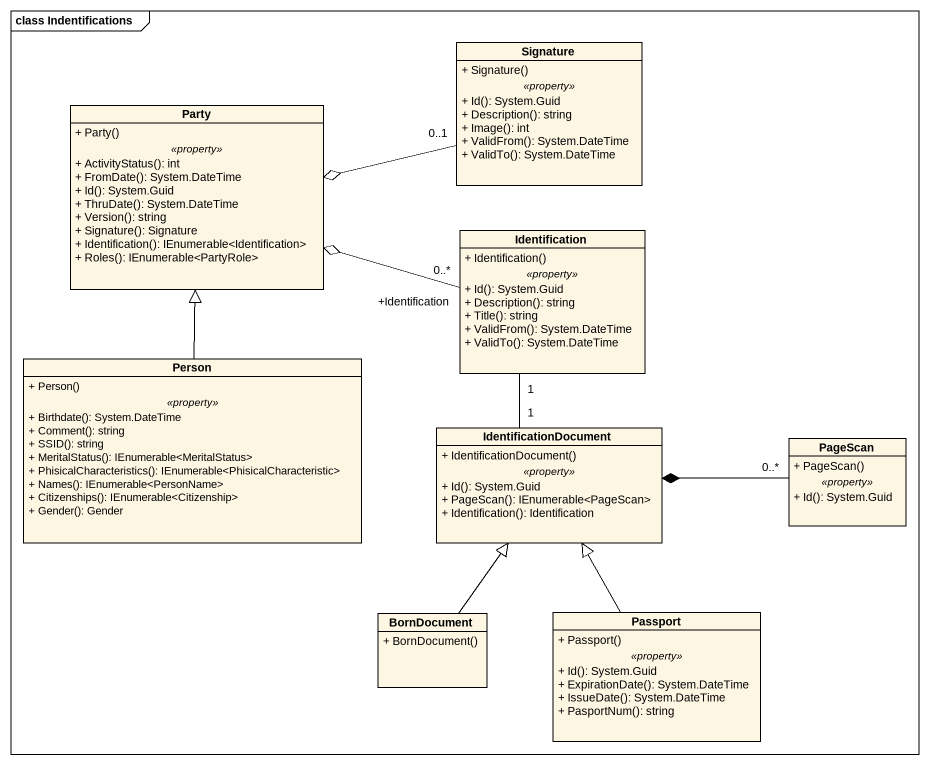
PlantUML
@startuml
mainframe class Indentifications
hide circle
hide empty members
skinparam classAttributeIconSize 0
class Signature {
  + Signature()
  .. <<property>> ..
  + Id(): System.Guid
  + Description(): string
  + Image(): int
  + ValidFrom(): System.DateTime
  + ValidTo(): System.DateTime
}
class Party {
  + Party()
  .. <<property>> ..
  + ActivityStatus(): int
  + FromDate(): System.DateTime
  + Id(): System.Guid
  + ThruDate(): System.DateTime
  + Version(): string
  + Signature(): Signature
  + Identification(): IEnumerable<Identification>
  + Roles(): IEnumerable<PartyRole>
}
class Identification {
  + Identification()
  .. <<property>> ..
  + Id(): System.Guid
  + Description(): string
  + Title(): string
  + ValidFrom(): System.DateTime
  + ValidTo(): System.DateTime
}
class "Person" as Person_ {
  + Person()
  .. <<property>> ..
  + Birthdate(): System.DateTime
  + Comment(): string
  + SSID(): string
  + MeritalStatus(): IEnumerable<MeritalStatus>
  + PhisicalCharacteristics(): IEnumerable<PhisicalCharacteristic>
  + Names(): IEnumerable<PersonName>
  + Citizenships(): IEnumerable<Citizenship>
  + Gender(): Gender
}
class IdentificationDocument {
  + IdentificationDocument()
  .. <<property>> ..
  + Id(): System.Guid
  + PageScan(): IEnumerable<PageScan>
  + Identification(): Identification
}
class PageScan {
  + PageScan()
  .. <<property>> ..
  + Id(): System.Guid
}
class BornDocument {
  + BornDocument()
}
class Passport {
  + Passport()
  .. <<property>> ..
  + Id(): System.Guid
  + ExpirationDate(): System.DateTime
  + IssueDate(): System.DateTime
  + PasportNum(): string
}
Signature "0..1" -left-o Party
Identification "+Identification\n0..*" -left-o Party
Person_ -up-|> Party
IdentificationDocument "1" -up- "1" Identification
PageScan "0..*" -left-* IdentificationDocument
BornDocument -up-|> IdentificationDocument
Passport -up-|> IdentificationDocument
@enduml
